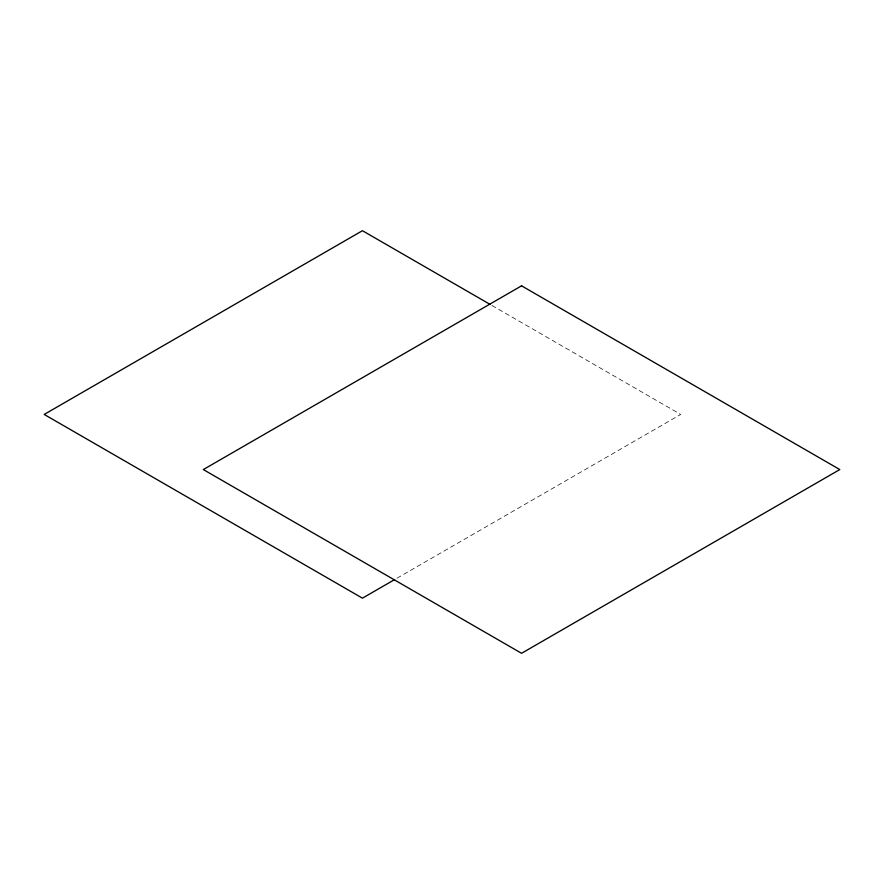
<?xml version="1.0" encoding="UTF-8"?>
<svg xmlns="http://www.w3.org/2000/svg" width="884" height="884" viewBox="0 0 884 884"><rect width="100%" height="100%" fill="white"/><g stroke="black" fill="none" stroke-linecap="round" stroke-linejoin="round"><path stroke-width="0.66" stroke-dasharray="4.42 3.31" d="M397.004 578.213L680.68 414.441L491.161 305.024"/><path stroke-width="1.33" d="M394.618 579.595L362.44 598.17L44.2 414.441L362.44 230.702L489.979 304.339M521.56 285.83L203.32 469.559L521.56 653.298L839.8 469.559L521.56 285.83"/></g></svg>
